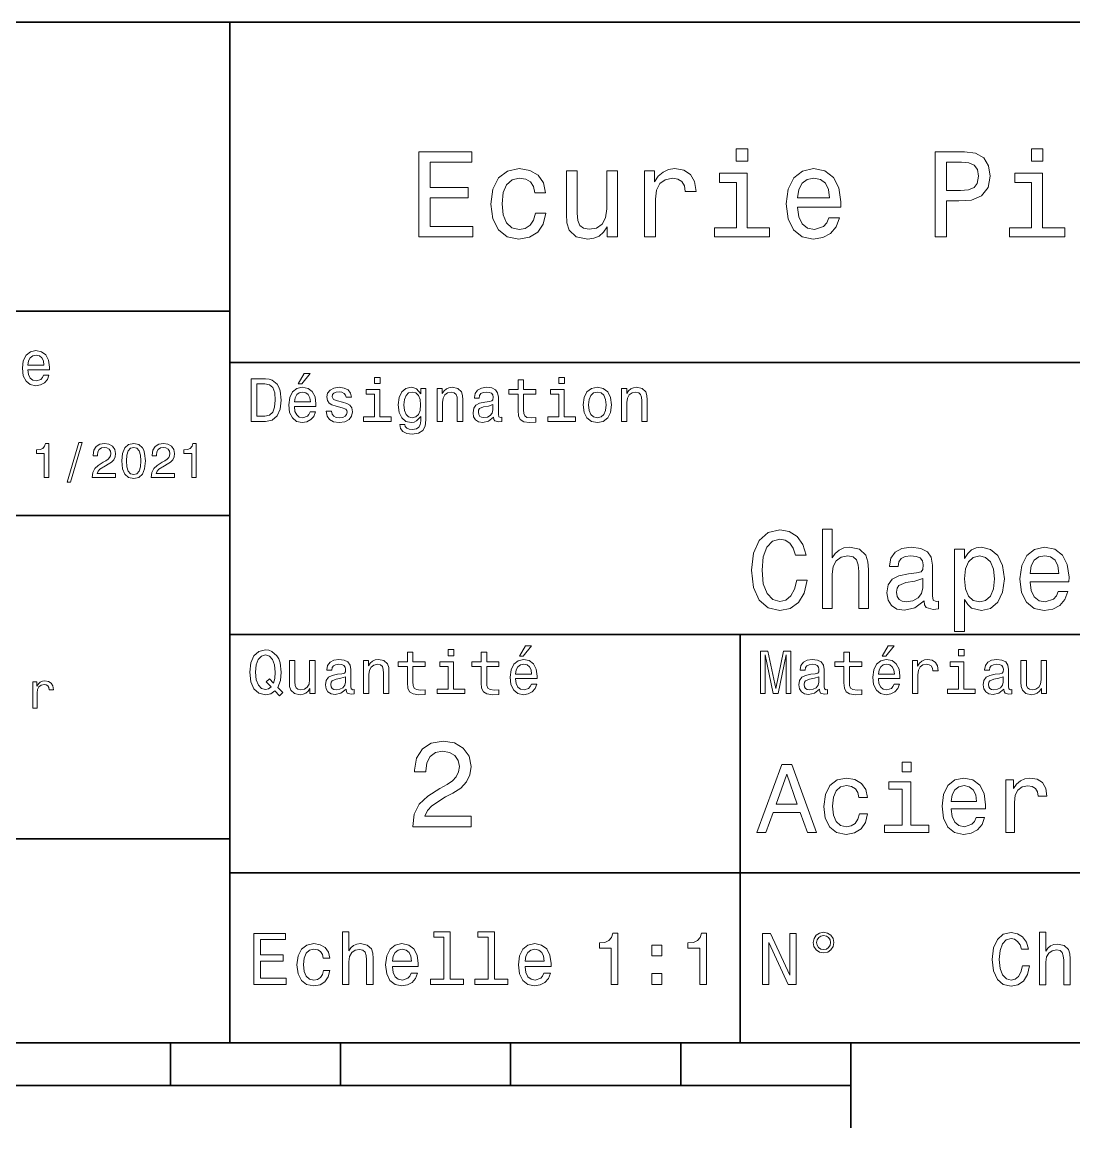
# Model space of a CAD drawing. Extents: x 0 to 297, y 0 to 210.
# Drawn here: x 149.8 to 211.6, y 5 to 70 of the extents above; entities that cross this region are included whole.
import ezdxf

# ---------------------------------------------------------------- set-up
doc = ezdxf.new("R2010")
doc.units = 0

msp = doc.modelspace()

# ---------------------------------------------------------------- linework, layer by layer
at = {"color": 7, "lineweight": 35}
for p, q in [((97, 70), (287, 70)), ((162, 10), (162, 70)), ((97, 53), (162, 53)), ((162, 50), (287, 50)), ((97, 41), (162, 41)), ((162, 34), (287, 34)), ((97, 22), (162, 22)), ((162, 20), (287, 20)), ((10, 10), (287, 10)), ((97, 10), (287, 10)), ((98.5, 7.5), (198.5, 7.5))]:
    msp.add_line(p, q, dxfattribs=at)
at = {"color": 7, "lineweight": 35, "ltscale": 0.35}
msp.add_line((192, 20), (192, 34), dxfattribs=at)
at = {"color": 7, "lineweight": 35, "ltscale": 0.25}
msp.add_line((192, 10), (192, 20), dxfattribs=at)
at = {"color": 7, "lineweight": 35, "ltscale": 0.0625}
for p, q in [((158.5, 10), (158.5, 7.5)), ((168.5, 10), (168.5, 7.5)), ((178.5, 10), (178.5, 7.5)), ((188.5, 10), (188.5, 7.5))]:
    msp.add_line(p, q, dxfattribs=at)
at = {"color": 7, "lineweight": 35, "ltscale": 0.125}
msp.add_line((198.5, 10), (198.5, 5), dxfattribs=at)
at = {"color": 7, "lineweight": 13}
for points in [[(192.439484, 62.554031), (191.769455, 62.554031), (191.769455, 61.833572), (192.439484, 61.833572)], [(209.788177, 62.554031), (209.118149, 62.554031), (209.118149, 61.833572), (209.788177, 61.833572)], [(173.109512, 57.381123), (176.279541, 57.381123), (176.279541, 57.986309), (173.772339, 57.986309), (173.772339, 59.679394), (176.005768, 59.679394), (176.005768, 60.277374), (173.772339, 60.277374), (173.772339, 61.775936), (176.221893, 61.775936), (176.221893, 62.381123), (173.109512, 62.381123)], [(203.462524, 57.381123), (204.125351, 57.381123), (204.125351, 59.492073), (204.860229, 59.492073), (205.602295, 59.528095), (206.193085, 59.780258), (206.574921, 60.270172), (206.704605, 60.940201), (206.603745, 61.559795), (206.315552, 62.013687), (205.840057, 62.287464), (205.191635, 62.381123), (203.462524, 62.381123)], [(205.01152, 61.76873), (205.443802, 61.725502), (205.760803, 61.588615), (205.94812, 61.336452), (206.01297, 60.940201), (205.940918, 60.522331), (205.746399, 60.270172), (205.414978, 60.140488), (204.96109, 60.104465), (204.125351, 60.104465), (204.125351, 61.76873)], [(179.932281, 59.967579), (180.559082, 59.967579), (180.429398, 60.543945), (180.119598, 60.997837), (179.636887, 61.278816), (179.010086, 61.386887), (178.318436, 61.242794), (177.792511, 60.839336), (177.46109, 60.183716), (177.345825, 59.304752), (177.453888, 58.432995), (177.778091, 57.78458), (178.289627, 57.381123), (178.988464, 57.244236), (179.608063, 57.352303), (180.090775, 57.6549), (180.42218, 58.130402), (180.566284, 58.764408), (179.96109, 58.764408), (179.853027, 58.36095), (179.651291, 58.058357), (179.363113, 57.871037), (179.010086, 57.8134), (178.570602, 57.907059), (178.253601, 58.195244), (178.059082, 58.663544), (177.994232, 59.326366), (178.059082, 59.974781), (178.260803, 60.443081), (178.585007, 60.731266), (179.010086, 60.83213), (179.38472, 60.767288), (179.66571, 60.601585), (179.853027, 60.327808)], [(184.788177, 61.25), (184.154175, 61.25), (184.154175, 59.016571), (184.082123, 58.497837), (183.873199, 58.123196), (183.548996, 57.892651), (183.123917, 57.820602), (182.785294, 57.878242), (182.569168, 58.051151), (182.446686, 58.346542), (182.417862, 58.764408), (182.417862, 61.25), (181.783859, 61.25), (181.783859, 58.706772), (181.805481, 58.195244), (181.942368, 57.770172), (182.360229, 57.381123), (183.030258, 57.244236), (183.390488, 57.294666), (183.700287, 57.424351), (183.966858, 57.647694), (184.182999, 57.971901), (184.182999, 57.381123), (184.788177, 57.381123)], [(186.380402, 57.381123), (187.014404, 57.381123), (187.014404, 59.592937), (187.079254, 60.12608), (187.273773, 60.507923), (187.590775, 60.738472), (188.015854, 60.817722), (188.332855, 60.767288), (188.570602, 60.623199), (188.714691, 60.378242), (188.765121, 60.046829), (189.406342, 60.046829), (189.319885, 60.630402), (189.082123, 61.048271), (188.685883, 61.30043), (188.145538, 61.386887), (187.778091, 61.32925), (187.46109, 61.185158), (187.180115, 60.940201), (186.956772, 60.608788), (186.956772, 61.25), (186.380402, 61.25)], [(192.417862, 57.914265), (192.417862, 61.120316), (190.789627, 61.120316), (190.789627, 60.579971), (191.783859, 60.579971), (191.783859, 57.914265), (190.48703, 57.914265), (190.48703, 57.381123), (193.729111, 57.381123), (193.729111, 57.914265)], [(195.37175, 59.131844), (197.907776, 59.131844), (197.914978, 59.427231), (197.799713, 60.255764), (197.482712, 60.875359), (196.978378, 61.25), (196.30835, 61.386887), (195.65274, 61.242794), (195.148407, 60.839336), (194.824203, 60.183716), (194.708923, 59.319164), (194.817001, 58.432995), (195.141205, 57.78458), (195.638321, 57.381123), (196.286743, 57.244236), (196.848694, 57.337894), (197.309799, 57.582851), (197.648407, 57.971901), (197.842941, 58.490631), (197.216141, 58.490631), (197.086456, 58.20245), (196.899139, 57.986309), (196.365997, 57.8134), (195.955322, 57.892651), (195.645538, 58.14481), (195.443802, 58.555473), (195.37175, 59.110229)], [(209.766571, 57.914265), (209.766571, 61.120316), (208.138321, 61.120316), (208.138321, 60.579971), (209.132568, 60.579971), (209.132568, 57.914265), (207.835724, 57.914265), (207.835724, 57.381123), (211.077805, 57.381123), (211.077805, 57.914265)], [(195.37175, 59.664986), (195.451004, 60.162102), (195.645538, 60.529537), (195.940918, 60.75288), (196.329971, 60.83213), (196.711807, 60.75288), (197.007202, 60.529537), (197.187317, 60.162102), (197.252167, 59.664986)], [(150.121765, 49.565922), (151.389771, 49.565922), (151.393372, 49.713619), (151.335739, 50.127884), (151.177231, 50.437683), (150.925079, 50.625), (150.590057, 50.693443), (150.262253, 50.621399), (150.010086, 50.41967), (149.847977, 50.091862), (149.790344, 49.659584), (149.844376, 49.216499), (150.006485, 48.892292), (150.255051, 48.690563), (150.579254, 48.62212), (150.860229, 48.668949), (151.090775, 48.791428), (151.260086, 48.98595), (151.357346, 49.245319), (151.043945, 49.245319), (150.979111, 49.101227), (150.885452, 48.993156), (150.618881, 48.9067), (150.413544, 48.946327), (150.258652, 49.072407), (150.157776, 49.27774), (150.121765, 49.555115)], [(150.121765, 49.832493), (150.161377, 50.081055), (150.258652, 50.264771), (150.406342, 50.376442), (150.600861, 50.416069), (150.791794, 50.376442), (150.939484, 50.264771), (151.029541, 50.081055), (151.061966, 49.832493)], [(164.080688, 49.030979), (163.248566, 49.030979), (163.248566, 46.530979), (164.080688, 46.530979), (164.473343, 46.610229), (164.765137, 46.851585), (164.945251, 47.244236), (165.010086, 47.780979), (164.952454, 48.328529), (164.880402, 48.544666), (164.779541, 48.717579), (164.487747, 48.951729), (164.296829, 49.009365)], [(166.004318, 48.728386), (166.216858, 48.728386), (166.717575, 49.340778), (166.364548, 49.340778)], [(170.824203, 49.117435), (170.489197, 49.117435), (170.489197, 48.757202), (170.824203, 48.757202)], [(178.943802, 48.130402), (178.943802, 47.161381), (178.965424, 46.84798), (179.066284, 46.631844), (179.268005, 46.505764), (179.610229, 46.462536), (179.984863, 46.480545), (179.984863, 46.754322), (179.71109, 46.732708), (179.46254, 46.761528), (179.329254, 46.851585), (179.271606, 47.00288), (179.260803, 47.215416), (179.260803, 48.130402), (179.984863, 48.130402), (179.984863, 48.400574), (179.260803, 48.400574), (179.260803, 48.966137), (178.943802, 48.966137), (178.943802, 48.400574), (178.396255, 48.400574), (178.396255, 48.130402)], [(181.667145, 49.117435), (181.332138, 49.117435), (181.332138, 48.757202), (181.667145, 48.757202)], [(164.055481, 48.731987), (164.329254, 48.677952), (164.516571, 48.512245), (164.628235, 48.216858), (164.664261, 47.780979), (164.624634, 47.359509), (164.51297, 47.064121), (164.322052, 46.887608), (164.055481, 46.829971), (163.583572, 46.829971), (163.583572, 48.731987)], [(165.784576, 47.406338), (167.052597, 47.406338), (167.056198, 47.554035), (166.998566, 47.9683), (166.840057, 48.278099), (166.587891, 48.465416), (166.252884, 48.533859), (165.925079, 48.461815), (165.672913, 48.260086), (165.510803, 47.932278), (165.453171, 47.5), (165.507202, 47.056915), (165.669312, 46.732708), (165.917862, 46.530979), (166.242081, 46.462536), (166.523056, 46.509365), (166.753601, 46.631844), (166.922913, 46.826366), (167.020172, 47.085735), (166.706772, 47.085735), (166.641937, 46.941643), (166.548264, 46.833572), (166.281708, 46.747116), (166.07637, 46.786743), (165.921463, 46.912823), (165.820602, 47.118156), (165.784576, 47.395531)], [(165.784576, 47.672909), (165.824203, 47.921471), (165.921463, 48.105186), (166.069168, 48.216858), (166.263687, 48.256485), (166.454605, 48.216858), (166.60231, 48.105186), (166.692368, 47.921471), (166.724777, 47.672909)], [(168.623199, 47.658501), (168.317001, 47.730545), (168.090057, 47.8134), (168.014404, 47.982708), (168.036026, 48.101585), (168.111664, 48.188038), (168.234146, 48.242073), (168.41066, 48.263687), (168.579971, 48.242073), (168.713257, 48.177231), (168.799713, 48.079971), (168.835739, 47.950287), (169.145538, 47.950287), (169.145538, 47.957493), (169.091492, 48.191643), (168.943802, 48.375359), (168.713257, 48.490635), (168.41066, 48.533859), (168.104462, 48.490635), (167.881119, 48.371758), (167.740631, 48.195244), (167.697403, 47.971901), (167.729828, 47.755764), (167.830688, 47.604465), (167.996399, 47.496399), (168.237747, 47.42075), (168.590775, 47.334293), (168.806915, 47.244236), (168.864548, 47.172188), (168.886169, 47.064121), (168.853745, 46.930836), (168.767288, 46.829971), (168.626801, 46.765129), (168.439484, 46.743515), (168.241348, 46.765129), (168.09726, 46.840778), (168, 46.963257), (167.960373, 47.132565), (167.654175, 47.132565), (167.704605, 46.844379), (167.85231, 46.635445), (168.086456, 46.509365), (168.41066, 46.462536), (168.749283, 46.509365), (168.997833, 46.635445), (169.149139, 46.837173), (169.203171, 47.100143), (169.163544, 47.327087), (169.05188, 47.481987), (168.868149, 47.582851)], [(170.8134, 46.79755), (170.8134, 48.400574), (169.999283, 48.400574), (169.999283, 48.130402), (170.496399, 48.130402), (170.496399, 46.79755), (169.847977, 46.79755), (169.847977, 46.530979), (171.469025, 46.530979), (171.469025, 46.79755)], [(173.518738, 46.617435), (173.518738, 48.465416), (173.216141, 48.465416), (173.216141, 48.152016), (172.967575, 48.4366), (172.816284, 48.508644), (172.646973, 48.533859), (172.340775, 48.461815), (172.103027, 48.260086), (171.94812, 47.935879), (171.894089, 47.5), (171.94812, 47.060516), (172.103027, 46.736309), (172.340775, 46.530979), (172.646973, 46.462536), (172.819885, 46.487751), (172.963974, 46.552593), (173.216141, 46.826366), (173.216141, 46.552593), (173.187317, 46.336456), (173.108063, 46.181557), (172.956772, 46.091499), (172.729828, 46.059078), (172.531708, 46.080692), (172.391205, 46.134727), (172.30835, 46.228386), (172.283142, 46.354465), (171.976944, 46.354465), (171.976944, 46.340057), (172.023773, 46.109509), (172.167862, 45.9366), (172.398407, 45.824928), (172.711823, 45.785301), (173.086456, 45.839336), (173.335022, 45.990635), (173.47551, 46.253601)], [(172.221909, 47.5), (172.254318, 47.820606), (172.351593, 48.058357), (172.502884, 48.198845), (172.704605, 48.249279), (172.917145, 48.198845), (173.075653, 48.058357), (173.172913, 47.820606), (173.208939, 47.5), (173.172913, 47.172188), (173.075653, 46.938038), (172.917145, 46.793949), (172.704605, 46.747116), (172.502884, 46.793949), (172.351593, 46.938038), (172.254318, 47.175793)], [(174.181549, 46.530979), (174.498566, 46.530979), (174.498566, 47.647694), (174.530975, 47.903458), (174.635452, 48.090778), (174.797546, 48.206051), (175.013687, 48.249279), (175.1866, 48.213257), (175.294662, 48.115993), (175.348709, 47.953888), (175.366714, 47.737751), (175.366714, 46.530979), (175.683716, 46.530979), (175.683716, 47.802593), (175.669312, 48.058357), (175.604462, 48.270893), (175.391937, 48.465416), (175.060516, 48.533859), (174.876801, 48.508644), (174.721909, 48.440201), (174.588623, 48.324928), (174.484146, 48.170029), (174.484146, 48.465416), (174.181549, 48.465416)], [(177.499283, 46.783142), (177.499283, 46.772335), (177.517288, 46.649857), (177.57132, 46.5634), (177.798264, 46.494957), (177.974777, 46.523773), (177.974777, 46.76873), (177.899139, 46.757923), (177.798264, 46.804756), (177.780258, 46.948845), (177.780258, 47.950287), (177.73703, 48.206051), (177.610947, 48.386166), (177.391205, 48.494236), (177.081406, 48.533859), (176.778824, 48.490635), (176.555481, 48.368156), (176.414978, 48.177231), (176.368149, 47.925072), (176.368149, 47.903458), (176.65274, 47.903458), (176.677948, 48.054756), (176.757202, 48.162823), (176.886887, 48.227665), (177.070602, 48.25288), (177.247116, 48.234871), (177.373199, 48.180836), (177.448853, 48.087173), (177.47406, 47.957493), (177.459656, 47.806194), (177.402023, 47.730545), (177.257919, 47.694523), (176.987747, 47.665707), (176.677948, 47.600864), (176.458206, 47.485592), (176.328537, 47.305473), (176.28891, 47.038906), (176.324921, 46.801151), (176.4366, 46.624638), (176.616714, 46.512966), (176.86528, 46.473343), (177.200287, 46.548992)], [(181.656342, 46.79755), (181.656342, 48.400574), (180.842224, 48.400574), (180.842224, 48.130402), (181.33934, 48.130402), (181.33934, 46.79755), (180.690918, 46.79755), (180.690918, 46.530979), (182.311966, 46.530979), (182.311966, 46.79755)], [(182.762253, 47.496399), (182.819885, 47.056915), (182.985596, 46.732708), (183.248566, 46.530979), (183.601593, 46.462536), (183.951004, 46.530979), (184.213974, 46.729107), (184.379684, 47.053314), (184.440918, 47.496399), (184.379684, 47.935879), (184.213974, 48.263687), (183.951004, 48.461815), (183.601593, 48.533859), (183.248566, 48.461815), (182.985596, 48.260086), (182.819885, 47.935879)], [(183.086456, 47.5), (183.118881, 47.824207), (183.219742, 48.058357), (183.381851, 48.20245), (183.601593, 48.25288), (183.817719, 48.20245), (183.979828, 48.061958), (184.080688, 47.824207), (184.116714, 47.5), (184.080688, 47.172188), (183.979828, 46.934437), (183.817719, 46.790344), (183.601593, 46.743515), (183.381851, 46.790344), (183.219742, 46.934437), (183.118881, 47.172188)], [(185.024506, 46.530979), (185.341492, 46.530979), (185.341492, 47.647694), (185.373917, 47.903458), (185.478394, 48.090778), (185.640488, 48.206051), (185.856628, 48.249279), (186.029541, 48.213257), (186.137604, 48.115993), (186.19165, 47.953888), (186.209656, 47.737751), (186.209656, 46.530979), (186.526657, 46.530979), (186.526657, 47.802593), (186.512253, 48.058357), (186.447403, 48.270893), (186.234879, 48.465416), (185.903458, 48.533859), (185.719742, 48.508644), (185.56485, 48.440201), (185.431564, 48.324928), (185.327087, 48.170029), (185.327087, 48.465416), (185.024506, 48.465416)], [(177.463257, 47.208214), (177.420029, 47.020893), (177.304749, 46.876801), (177.131851, 46.783142), (176.919312, 46.750721), (176.782425, 46.76873), (176.68515, 46.826366), (176.623917, 46.927231), (176.605911, 47.067722), (176.620316, 47.193802), (176.677948, 47.283859), (176.908508, 47.384727), (177.200287, 47.427952), (177.463257, 47.514408)], [(151.080688, 43.224785), (151.342941, 43.224785), (151.342941, 45.239193), (151.146973, 45.239193), (151.095108, 45.0634), (150.991364, 44.945248), (150.832855, 44.876083), (150.613831, 44.853027), (150.613831, 44.648415), (151.080688, 44.648415)], [(152.417877, 42.956772), (152.616714, 42.956772), (153.314133, 45.279541), (153.112396, 45.279541)], [(153.899139, 43.224785), (155.273773, 43.224785), (155.273773, 43.472622), (154.187317, 43.472622), (154.247849, 43.60807), (154.351593, 43.720463), (154.671478, 43.925072), (154.841507, 44.011528), (155.031708, 44.135448), (155.167145, 44.279541), (155.244965, 44.44957), (155.273773, 44.642651), (155.224792, 44.884727), (155.08934, 45.074928), (154.881851, 45.195965), (154.613831, 45.239193), (154.337173, 45.190201), (154.126801, 45.054756), (153.991364, 44.838619), (153.945251, 44.553314), (153.945251, 44.51297), (154.207504, 44.51297), (154.207504, 44.536022), (154.233429, 44.731991), (154.311249, 44.876083), (154.435165, 44.9683), (154.599426, 45), (154.766571, 44.971184), (154.890488, 44.899136), (154.971191, 44.786743), (155, 44.645535), (154.979828, 44.51297), (154.925079, 44.400578), (154.832855, 44.302593), (154.706055, 44.216141), (154.536026, 44.12392), (154.253601, 43.945248), (154.054764, 43.755043), (153.9366, 43.524498), (153.899139, 43.233429)], [(155.642654, 44.201729), (155.685883, 43.749279), (155.821335, 43.426514), (156.037476, 43.230549), (156.337173, 43.167149), (156.634003, 43.230549), (156.850143, 43.426514), (156.982712, 43.749279), (157.028824, 44.201729), (156.982712, 44.651299), (156.927963, 44.829971), (156.850143, 44.976948), (156.634003, 45.172913), (156.337173, 45.239193), (156.037476, 45.172913), (155.821335, 44.974064), (155.685883, 44.651299)], [(155.919312, 44.201729), (155.942368, 44.550434), (156.01442, 44.801155), (156.144104, 44.948128), (156.337173, 45), (156.527374, 44.948128), (156.657059, 44.801155), (156.729111, 44.550434), (156.752167, 44.201729), (156.729111, 43.850143), (156.657059, 43.599426), (156.527374, 43.45245), (156.337173, 43.403458), (156.144104, 43.45245), (156.01442, 43.599426), (155.942368, 43.850143)], [(157.368881, 43.224785), (158.743515, 43.224785), (158.743515, 43.472622), (157.657059, 43.472622), (157.71759, 43.60807), (157.821335, 43.720463), (158.14122, 43.925072), (158.311249, 44.011528), (158.50145, 44.135448), (158.636887, 44.279541), (158.714706, 44.44957), (158.743515, 44.642651), (158.694534, 44.884727), (158.559082, 45.074928), (158.351593, 45.195965), (158.083572, 45.239193), (157.806915, 45.190201), (157.596542, 45.054756), (157.461105, 44.838619), (157.414993, 44.553314), (157.414993, 44.51297), (157.677231, 44.51297), (157.677231, 44.536022), (157.703171, 44.731991), (157.780991, 44.876083), (157.904907, 44.9683), (158.069168, 45), (158.236313, 44.971184), (158.360229, 44.899136), (158.440918, 44.786743), (158.469742, 44.645535), (158.44957, 44.51297), (158.394821, 44.400578), (158.302597, 44.302593), (158.175797, 44.216141), (158.005768, 44.12392), (157.723343, 43.945248), (157.524506, 43.755043), (157.406342, 43.524498), (157.368881, 43.233429)], [(159.755051, 43.224785), (160.017288, 43.224785), (160.017288, 45.239193), (159.821335, 45.239193), (159.769455, 45.0634), (159.66571, 44.945248), (159.507202, 44.876083), (159.288193, 44.853027), (159.288193, 44.648415), (159.755051, 44.648415)], [(195.322769, 37.203171), (195.193085, 36.658501), (194.979111, 36.269451), (194.680832, 36.029537), (194.330688, 35.951729), (193.909225, 36.068443), (193.578522, 36.418587), (193.358063, 36.989193), (193.286743, 37.780258), (193.358063, 38.564842), (193.572037, 39.14193), (193.90274, 39.492073), (194.330688, 39.615273), (194.641922, 39.55043), (194.907776, 39.368874), (195.115265, 39.077087), (195.257919, 38.675072), (195.873917, 38.675072), (195.679398, 39.291065), (195.342209, 39.757923), (194.881836, 40.049709), (194.330688, 40.153458), (193.643372, 39.991352), (193.118149, 39.537464), (192.780975, 38.791786), (192.664261, 37.780258), (192.780975, 36.76873), (193.118149, 36.023052), (193.643372, 35.562679), (194.330688, 35.407059), (194.933716, 35.530258), (195.420029, 35.873917), (195.763687, 36.438038), (195.945236, 37.203171)], [(196.833572, 35.530258), (197.404175, 35.530258), (197.404175, 37.540344), (197.46254, 38.000721), (197.650574, 38.337894), (197.942368, 38.545387), (198.331406, 38.623199), (198.642654, 38.558357), (198.837173, 38.383286), (198.934433, 38.091499), (198.966858, 37.70245), (198.966858, 35.530258), (199.53746, 35.530258), (199.53746, 37.819164), (199.51152, 38.279537), (199.394806, 38.662102), (199.012238, 39.012245), (198.41571, 39.135445), (198.091492, 39.090057), (197.812683, 38.966858), (197.579254, 38.772331), (197.404175, 38.506485), (197.404175, 40.185879), (196.833572, 40.185879)], [(202.805481, 35.98415), (202.805481, 35.964695), (202.837891, 35.744236), (202.93515, 35.588615), (203.343658, 35.465416), (203.661377, 35.517288), (203.661377, 35.958214), (203.525208, 35.938759), (203.343658, 36.023052), (203.311234, 36.282421), (203.311234, 38.085014), (203.233429, 38.545387), (203.006485, 38.869595), (202.610947, 39.064121), (202.053314, 39.135445), (201.508636, 39.057636), (201.106628, 38.837173), (200.853745, 38.493515), (200.769455, 38.039623), (200.769455, 38.000721), (201.281693, 38.000721), (201.327087, 38.273052), (201.469742, 38.467579), (201.703171, 38.584293), (202.033859, 38.629681), (202.351578, 38.59726), (202.578522, 38.5), (202.714691, 38.331409), (202.760086, 38.09798), (202.734146, 37.825645), (202.630402, 37.68948), (202.371033, 37.624638), (201.88472, 37.572765), (201.327087, 37.456051), (200.931549, 37.248558), (200.69812, 36.924351), (200.626801, 36.444523), (200.691635, 36.016571), (200.892654, 35.698845), (201.216858, 35.497837), (201.664261, 35.426514), (202.267288, 35.562679)], [(205.178665, 38.474064), (205.178665, 39.012245), (204.608063, 39.012245), (204.608063, 34.181557), (205.178665, 34.181557), (205.178665, 36.061958), (205.379684, 35.757202), (205.606628, 35.556194), (206.177231, 35.407059), (206.721893, 35.530258), (207.149857, 35.899857), (207.428665, 36.483429), (207.532425, 37.274494), (207.428665, 38.059078), (207.149857, 38.642651), (206.721893, 39.005764), (206.177231, 39.135445), (205.865997, 39.096542), (205.600143, 38.973343), (205.373199, 38.76585)], [(209.043228, 37.105907), (211.325653, 37.105907), (211.332123, 37.371758), (211.228378, 38.117435), (210.943085, 38.675072), (210.489197, 39.012245), (209.886169, 39.135445), (209.296112, 39.005764), (208.842224, 38.642651), (208.55043, 38.052593), (208.446686, 37.274494), (208.543945, 36.476944), (208.835739, 35.893372), (209.283142, 35.530258), (209.866714, 35.407059), (210.372482, 35.491352), (210.78746, 35.711815), (211.092224, 36.061958), (211.267288, 36.528816), (210.703171, 36.528816), (210.586456, 36.269451), (210.417862, 36.074928), (209.938034, 35.919308), (209.568436, 35.990631), (209.289627, 36.217579), (209.108063, 36.587173), (209.043228, 37.086452)], [(206.079971, 35.919308), (205.697403, 36.003601), (205.418579, 36.262966), (205.243515, 36.684437), (205.18515, 37.274494), (205.243515, 37.858067), (205.418579, 38.279537), (205.697403, 38.532421), (206.079971, 38.623199), (206.430115, 38.532421), (206.708923, 38.273052), (206.884003, 37.851585), (206.948853, 37.274494), (206.884003, 36.690922), (206.708923, 36.262966), (206.430115, 36.003601)], [(209.043228, 37.585735), (209.114548, 38.033138), (209.289627, 38.363831), (209.555481, 38.564842), (209.905609, 38.636166), (210.249283, 38.564842), (210.515121, 38.363831), (210.677231, 38.033138), (210.735596, 37.585735)], [(202.740631, 36.749279), (202.662827, 36.412102), (202.455322, 36.152737), (202.144089, 35.98415), (201.76152, 35.925793), (201.515121, 35.958214), (201.340057, 36.061958), (201.229828, 36.243515), (201.197403, 36.496395), (201.223343, 36.723343), (201.327087, 36.885445), (201.742065, 37.067001), (202.267288, 37.14481), (202.740631, 37.30043)], [(179.015854, 32.728386), (179.228394, 32.728386), (179.729111, 33.340778), (179.376083, 33.340778)], [(200.341492, 32.728386), (200.554031, 32.728386), (201.054749, 33.340778), (200.701736, 33.340778)], [(164.642654, 30.685879), (164.916428, 30.401297), (165.107346, 30.592218), (164.811966, 30.894812), (164.963257, 31.305475), (165.010086, 31.780979), (164.941635, 32.339336), (164.862396, 32.56628), (164.757919, 32.753601), (164.46254, 33.009365), (164.282425, 33.074207), (164.08429, 33.099422), (163.702454, 33.009365), (163.41066, 32.757202), (163.223343, 32.342937), (163.158508, 31.780979), (163.223343, 31.219019), (163.407059, 30.804754), (163.698853, 30.54899), (164.08429, 30.462536), (164.39769, 30.520172)], [(164.41571, 30.916426), (164.260803, 30.801151), (164.08429, 30.765129), (163.850143, 30.829971), (163.666428, 31.024494), (163.543945, 31.341497), (163.504318, 31.780979), (163.543945, 32.216858), (163.662827, 32.537464), (163.846542, 32.731987), (164.08429, 32.80043), (164.318451, 32.731987), (164.502167, 32.533859), (164.621033, 32.213257), (164.664261, 31.780979), (164.631851, 31.40634), (164.5634, 31.150576), (164.329254, 31.395533), (164.13472, 31.211815)], [(168.824921, 30.78314), (168.824921, 30.772333), (168.842941, 30.649855), (168.896973, 30.5634), (169.123917, 30.494957), (169.30043, 30.523775), (169.30043, 30.768732), (169.224777, 30.757925), (169.123917, 30.804754), (169.105911, 30.948847), (169.105911, 31.950287), (169.062683, 32.206051), (168.9366, 32.386166), (168.716858, 32.494236), (168.407059, 32.533859), (168.104462, 32.490635), (167.881119, 32.368156), (167.740631, 32.177231), (167.693802, 31.925072), (167.693802, 31.903458), (167.978394, 31.903458), (168.003601, 32.054756), (168.082855, 32.162823), (168.21254, 32.227665), (168.396255, 32.25288), (168.572769, 32.234871), (168.698853, 32.180836), (168.77449, 32.087173), (168.799713, 31.957493), (168.785309, 31.806194), (168.727661, 31.730547), (168.583572, 31.694523), (168.3134, 31.665705), (168.003601, 31.600864), (167.783859, 31.48559), (167.654175, 31.305475), (167.614548, 31.038904), (167.650574, 30.801151), (167.762253, 30.62464), (167.942368, 30.512968), (168.190918, 30.473343), (168.52594, 30.54899)], [(169.844376, 30.530979), (170.161377, 30.530979), (170.161377, 31.647694), (170.193802, 31.903458), (170.298279, 32.090778), (170.460373, 32.206051), (170.676514, 32.249279), (170.849426, 32.213257), (170.957489, 32.115993), (171.011536, 31.95389), (171.029541, 31.737751), (171.029541, 30.530979), (171.346542, 30.530979), (171.346542, 31.802593), (171.332138, 32.058357), (171.267288, 32.270893), (171.054749, 32.465416), (170.723343, 32.533859), (170.539627, 32.508644), (170.38472, 32.440201), (170.251434, 32.324928), (170.146973, 32.170029), (170.146973, 32.465416), (169.844376, 32.465416)], [(172.438034, 32.130402), (172.438034, 31.161383), (172.459656, 30.847982), (172.560516, 30.631844), (172.762253, 30.505762), (173.104462, 30.462536), (173.479111, 30.480547), (173.479111, 30.754322), (173.205338, 30.732708), (172.956772, 30.761526), (172.823486, 30.851583), (172.765854, 31.002882), (172.755035, 31.215418), (172.755035, 32.130402), (173.479111, 32.130402), (173.479111, 32.400574), (172.755035, 32.400574), (172.755035, 32.966137), (172.438034, 32.966137), (172.438034, 32.400574), (171.890488, 32.400574), (171.890488, 32.130402)], [(175.161377, 33.117435), (174.82637, 33.117435), (174.82637, 32.757202), (175.161377, 32.757202)], [(176.775223, 32.130402), (176.775223, 31.161383), (176.796829, 30.847982), (176.89769, 30.631844), (177.099426, 30.505762), (177.44165, 30.462536), (177.816284, 30.480547), (177.816284, 30.754322), (177.542511, 30.732708), (177.293945, 30.761526), (177.16066, 30.851583), (177.103027, 31.002882), (177.092224, 31.215418), (177.092224, 32.130402), (177.816284, 32.130402), (177.816284, 32.400574), (177.092224, 32.400574), (177.092224, 32.966137), (176.775223, 32.966137), (176.775223, 32.400574), (176.227661, 32.400574), (176.227661, 32.130402)], [(178.796112, 31.40634), (180.064117, 31.40634), (180.067719, 31.554033), (180.010086, 31.9683), (179.851593, 32.278099), (179.599426, 32.465416), (179.264404, 32.533859), (178.9366, 32.461815), (178.684433, 32.260086), (178.522339, 31.932276), (178.464691, 31.5), (178.518738, 31.056915), (178.680832, 30.732708), (178.929398, 30.530979), (179.253601, 30.462536), (179.534576, 30.509365), (179.765137, 30.631844), (179.934433, 30.826368), (180.031708, 31.085733), (179.718292, 31.085733), (179.653458, 30.941643), (179.559799, 30.833572), (179.293228, 30.747118), (179.087891, 30.786743), (178.932999, 30.912823), (178.832138, 31.118155), (178.796112, 31.395533)], [(193.183716, 30.530979), (193.46109, 30.530979), (193.46109, 32.80043), (193.929398, 30.530979), (194.239197, 30.530979), (194.703888, 32.80043), (194.703888, 30.530979), (194.984863, 30.530979), (194.984863, 33.030979), (194.545395, 33.030979), (194.08429, 30.826368), (193.626801, 33.030979), (193.183716, 33.030979)], [(196.656342, 30.78314), (196.656342, 30.772333), (196.674347, 30.649855), (196.728394, 30.5634), (196.955338, 30.494957), (197.131851, 30.523775), (197.131851, 30.768732), (197.056198, 30.757925), (196.955338, 30.804754), (196.937317, 30.948847), (196.937317, 31.950287), (196.894089, 32.206051), (196.768005, 32.386166), (196.548264, 32.494236), (196.23848, 32.533859), (195.935883, 32.490635), (195.71254, 32.368156), (195.572052, 32.177231), (195.525223, 31.925072), (195.525223, 31.903458), (195.809799, 31.903458), (195.835022, 32.054756), (195.914261, 32.162823), (196.043945, 32.227665), (196.227661, 32.25288), (196.404175, 32.234871), (196.530258, 32.180836), (196.605911, 32.087173), (196.631119, 31.957493), (196.616714, 31.806194), (196.559082, 31.730547), (196.414978, 31.694523), (196.144806, 31.665705), (195.835022, 31.600864), (195.61528, 31.48559), (195.485596, 31.305475), (195.445969, 31.038904), (195.481995, 30.801151), (195.593658, 30.62464), (195.773773, 30.512968), (196.022339, 30.473343), (196.357346, 30.54899)], [(198.100861, 32.130402), (198.100861, 31.161383), (198.122482, 30.847982), (198.223343, 30.631844), (198.425079, 30.505762), (198.767288, 30.462536), (199.141937, 30.480547), (199.141937, 30.754322), (198.868149, 30.732708), (198.619598, 30.761526), (198.486313, 30.851583), (198.42868, 31.002882), (198.417862, 31.215418), (198.417862, 32.130402), (199.141937, 32.130402), (199.141937, 32.400574), (198.417862, 32.400574), (198.417862, 32.966137), (198.100861, 32.966137), (198.100861, 32.400574), (197.553314, 32.400574), (197.553314, 32.130402)], [(200.121765, 31.40634), (201.389771, 31.40634), (201.393372, 31.554033), (201.335739, 31.9683), (201.177231, 32.278099), (200.925079, 32.465416), (200.590057, 32.533859), (200.262253, 32.461815), (200.010086, 32.260086), (199.847977, 31.932276), (199.790344, 31.5), (199.844376, 31.056915), (200.006485, 30.732708), (200.255051, 30.530979), (200.579254, 30.462536), (200.860229, 30.509365), (201.090775, 30.631844), (201.260086, 30.826368), (201.357346, 31.085733), (201.043945, 31.085733), (200.979111, 30.941643), (200.885452, 30.833572), (200.618881, 30.747118), (200.413544, 30.786743), (200.258652, 30.912823), (200.157776, 31.118155), (200.121765, 31.395533)], [(202.131851, 30.530979), (202.448853, 30.530979), (202.448853, 31.636887), (202.481262, 31.903458), (202.578537, 32.094379), (202.73703, 32.209652), (202.94957, 32.249279), (203.108063, 32.224064), (203.226944, 32.152016), (203.298996, 32.029537), (203.324203, 31.863832), (203.644806, 31.863832), (203.601593, 32.155621), (203.482712, 32.364552), (203.284576, 32.490635), (203.014404, 32.533859), (202.830688, 32.505043), (202.672195, 32.432995), (202.531708, 32.310516), (202.420029, 32.144814), (202.420029, 32.465416), (202.131851, 32.465416)], [(205.161377, 33.117435), (204.82637, 33.117435), (204.82637, 32.757202), (205.161377, 32.757202)], [(207.499283, 30.78314), (207.499283, 30.772333), (207.517288, 30.649855), (207.57132, 30.5634), (207.798264, 30.494957), (207.974777, 30.523775), (207.974777, 30.768732), (207.899139, 30.757925), (207.798264, 30.804754), (207.780258, 30.948847), (207.780258, 31.950287), (207.73703, 32.206051), (207.610947, 32.386166), (207.391205, 32.494236), (207.081406, 32.533859), (206.778824, 32.490635), (206.555481, 32.368156), (206.414978, 32.177231), (206.368149, 31.925072), (206.368149, 31.903458), (206.65274, 31.903458), (206.677948, 32.054756), (206.757202, 32.162823), (206.886887, 32.227665), (207.070602, 32.25288), (207.247116, 32.234871), (207.373199, 32.180836), (207.448853, 32.087173), (207.47406, 31.957493), (207.459656, 31.806194), (207.402023, 31.730547), (207.257919, 31.694523), (206.987747, 31.665705), (206.677948, 31.600864), (206.458206, 31.48559), (206.328537, 31.305475), (206.28891, 31.038904), (206.324921, 30.801151), (206.4366, 30.62464), (206.616714, 30.512968), (206.86528, 30.473343), (207.200287, 30.54899)], [(166.998566, 32.465416), (166.681549, 32.465416), (166.681549, 31.348703), (166.645538, 31.089336), (166.541061, 30.902016), (166.378967, 30.786743), (166.166428, 30.750719), (165.997116, 30.779539), (165.889053, 30.865993), (165.827805, 31.013687), (165.8134, 31.222622), (165.8134, 32.465416), (165.496399, 32.465416), (165.496399, 31.193804), (165.507202, 30.93804), (165.575653, 30.725504), (165.784576, 30.530979), (166.119598, 30.462536), (166.299713, 30.487751), (166.454605, 30.552593), (166.587891, 30.664265), (166.695969, 30.826368), (166.695969, 30.530979), (166.998566, 30.530979)], [(175.150574, 30.79755), (175.150574, 32.400574), (174.336456, 32.400574), (174.336456, 32.130402), (174.833572, 32.130402), (174.833572, 30.79755), (174.185165, 30.79755), (174.185165, 30.530979), (175.806198, 30.530979), (175.806198, 30.79755)], [(178.796112, 31.672911), (178.835739, 31.921469), (178.932999, 32.105186), (179.080688, 32.216858), (179.275208, 32.256485), (179.466141, 32.216858), (179.613831, 32.105186), (179.703888, 31.921469), (179.736313, 31.672911)], [(200.121765, 31.672911), (200.161377, 31.921469), (200.258652, 32.105186), (200.406342, 32.216858), (200.600861, 32.256485), (200.791794, 32.216858), (200.939484, 32.105186), (201.029541, 31.921469), (201.061966, 31.672911)], [(205.150574, 30.79755), (205.150574, 32.400574), (204.336456, 32.400574), (204.336456, 32.130402), (204.833572, 32.130402), (204.833572, 30.79755), (204.185165, 30.79755), (204.185165, 30.530979), (205.806198, 30.530979), (205.806198, 30.79755)], [(210.010086, 32.465416), (209.693085, 32.465416), (209.693085, 31.348703), (209.657059, 31.089336), (209.552597, 30.902016), (209.390488, 30.786743), (209.177948, 30.750719), (209.008636, 30.779539), (208.900574, 30.865993), (208.83934, 31.013687), (208.824921, 31.222622), (208.824921, 32.465416), (208.507919, 32.465416), (208.507919, 31.193804), (208.518738, 30.93804), (208.587173, 30.725504), (208.796112, 30.530979), (209.131119, 30.462536), (209.311234, 30.487751), (209.466141, 30.552593), (209.599426, 30.664265), (209.707489, 30.826368), (209.707489, 30.530979), (210.010086, 30.530979)], [(150.412109, 29.680115), (150.66571, 29.680115), (150.66571, 30.56484), (150.69165, 30.778097), (150.76947, 30.930836), (150.896271, 31.023054), (151.066284, 31.054754), (151.193085, 31.034582), (151.288193, 30.976944), (151.345825, 30.878962), (151.365997, 30.746397), (151.622498, 30.746397), (151.587906, 30.979826), (151.492798, 31.146973), (151.334305, 31.247837), (151.118164, 31.282421), (150.971191, 31.259365), (150.844391, 31.201729), (150.731995, 31.103746), (150.64267, 30.971182), (150.64267, 31.227665), (150.412109, 31.227665)], [(168.78891, 31.208212), (168.745682, 31.020893), (168.630402, 30.876801), (168.457489, 30.78314), (168.244965, 30.750719), (168.108063, 30.768732), (168.010803, 30.826368), (167.94957, 30.927233), (167.931549, 31.067722), (167.945969, 31.193804), (168.003601, 31.283861), (168.234146, 31.384726), (168.52594, 31.427954), (168.78891, 31.514408)], [(196.620316, 31.208212), (196.577087, 31.020893), (196.461823, 30.876801), (196.28891, 30.78314), (196.07637, 30.750719), (195.939484, 30.768732), (195.842224, 30.826368), (195.780975, 30.927233), (195.76297, 31.067722), (195.777374, 31.193804), (195.835022, 31.283861), (196.065567, 31.384726), (196.357346, 31.427954), (196.620316, 31.514408)], [(207.463257, 31.208212), (207.420029, 31.020893), (207.304749, 30.876801), (207.131851, 30.78314), (206.919312, 30.750719), (206.782425, 30.768732), (206.68515, 30.826368), (206.623917, 30.927233), (206.605911, 31.067722), (206.620316, 31.193804), (206.677948, 31.283861), (206.908508, 31.384726), (207.200287, 31.427954), (207.463257, 31.514408)], [(172.742065, 22.700289), (176.178665, 22.700289), (176.178665, 23.319885), (173.462524, 23.319885), (173.613831, 23.658503), (173.873199, 23.939482), (174.672897, 24.45101), (175.097977, 24.667147), (175.573486, 24.976946), (175.912094, 25.337177), (176.106628, 25.762249), (176.178665, 26.244957), (176.056183, 26.850143), (175.717575, 27.325649), (175.198837, 27.628242), (174.528809, 27.736313), (173.837173, 27.613834), (173.311234, 27.275217), (172.97261, 26.734871), (172.857346, 26.021614), (172.857346, 25.92075), (173.512955, 25.92075), (173.512955, 25.978386), (173.577805, 26.4683), (173.772324, 26.828531), (174.082123, 27.059078), (174.492783, 27.138329), (174.91066, 27.066282), (175.220459, 26.886168), (175.42218, 26.605188), (175.494232, 26.252163), (175.443802, 25.92075), (175.306915, 25.639771), (175.076355, 25.394814), (174.759354, 25.178675), (174.33429, 24.948128), (173.628235, 24.501442), (173.131119, 24.025938), (172.835724, 23.449568), (172.742065, 22.721903)], [(192.982712, 22.360231), (193.51297, 22.360231), (193.933716, 23.536024), (195.530258, 23.536024), (195.951004, 22.360231), (196.492798, 22.360231), (195.028824, 26.365995), (194.440918, 26.365995)], [(202.048996, 26.49856), (201.51297, 26.49856), (201.51297, 25.922192), (202.048996, 25.922192)], [(194.118149, 24.025938), (194.734863, 25.789627), (195.351578, 24.025938)], [(198.982712, 24.429396), (199.484146, 24.429396), (199.380402, 24.890491), (199.132568, 25.253603), (198.746399, 25.478386), (198.244949, 25.564842), (197.69165, 25.449568), (197.270889, 25.126802), (197.005768, 24.602306), (196.913544, 23.899136), (197, 23.201731), (197.259369, 22.682999), (197.668594, 22.360231), (198.227661, 22.250721), (198.723343, 22.337177), (199.109512, 22.579252), (199.374634, 22.959656), (199.489914, 23.46686), (199.005768, 23.46686), (198.919312, 23.144093), (198.757919, 22.902018), (198.527374, 22.752163), (198.244949, 22.706053), (197.893372, 22.780981), (197.639771, 23.011528), (197.484146, 23.386168), (197.432281, 23.916428), (197.484146, 24.43516), (197.645538, 24.809799), (197.904892, 25.040346), (198.244949, 25.121038), (198.544662, 25.069164), (198.769455, 24.9366), (198.919312, 24.717581)], [(202.031708, 22.786745), (202.031708, 25.351585), (200.729111, 25.351585), (200.729111, 24.91931), (201.52449, 24.91931), (201.52449, 22.786745), (200.48703, 22.786745), (200.48703, 22.360231), (203.080688, 22.360231), (203.080688, 22.786745)], [(204.394806, 23.760807), (206.42363, 23.760807), (206.429398, 23.99712), (206.337173, 24.659943), (206.083572, 25.155621), (205.680115, 25.455332), (205.144089, 25.564842), (204.619598, 25.449568), (204.216141, 25.126802), (203.956772, 24.602306), (203.864548, 23.910664), (203.951004, 23.201731), (204.210373, 22.682999), (204.608063, 22.360231), (205.126801, 22.250721), (205.57637, 22.325649), (205.945251, 22.521614), (206.216141, 22.832853), (206.371765, 23.247839), (205.870316, 23.247839), (205.766571, 23.017292), (205.616714, 22.844381), (205.190201, 22.706053), (204.861664, 22.769453), (204.613831, 22.971182), (204.452454, 23.299713), (204.394806, 23.743517)], [(207.610947, 22.360231), (208.118149, 22.360231), (208.118149, 24.129684), (208.170029, 24.556196), (208.325653, 24.861671), (208.579254, 25.04611), (208.919312, 25.10951), (209.172913, 25.069164), (209.363113, 24.953892), (209.478394, 24.757925), (209.518738, 24.492796), (210.031708, 24.492796), (209.96254, 24.959656), (209.772339, 25.293949), (209.455338, 25.495678), (209.023056, 25.564842), (208.729111, 25.518732), (208.47551, 25.40346), (208.250717, 25.207493), (208.072052, 24.942364), (208.072052, 25.455332), (207.610947, 25.455332)], [(204.394806, 24.187321), (204.458206, 24.585014), (204.613831, 24.878963), (204.850143, 25.057638), (205.161377, 25.121038), (205.466858, 25.057638), (205.703171, 24.878963), (205.84726, 24.585014), (205.899139, 24.187321)], [(163.393372, 13.428675), (165.295395, 13.428675), (165.295395, 13.791787), (163.791061, 13.791787), (163.791061, 14.807637), (165.131119, 14.807637), (165.131119, 15.166427), (163.791061, 15.166427), (163.791061, 16.065563), (165.260803, 16.065563), (165.260803, 16.428675), (163.393372, 16.428675)], [(168.610947, 13.428675), (168.991348, 13.428675), (168.991348, 14.768732), (169.030258, 15.075649), (169.155624, 15.300432), (169.350143, 15.438761), (169.609512, 15.490635), (169.817001, 15.447407), (169.946686, 15.330692), (170.011536, 15.136168), (170.033142, 14.876801), (170.033142, 13.428675), (170.413544, 13.428675), (170.413544, 14.954612), (170.396255, 15.261528), (170.318451, 15.516571), (170.0634, 15.75), (169.66571, 15.832133), (169.44957, 15.801874), (169.263687, 15.719741), (169.108063, 15.590058), (168.991348, 15.412825), (168.991348, 16.532421), (168.610947, 16.532421)], [(174.572052, 16.212536), (174.572052, 13.748559), (173.789627, 13.748559), (173.789627, 13.428675), (175.730545, 13.428675), (175.730545, 13.748559), (174.952454, 13.748559), (174.952454, 16.532421), (173.97551, 16.532421), (173.97551, 16.212536)], [(177.174347, 16.212536), (177.174347, 13.748559), (176.391937, 13.748559), (176.391937, 13.428675), (178.332855, 13.428675), (178.332855, 13.748559), (177.554749, 13.748559), (177.554749, 16.532421), (176.577805, 16.532421), (176.577805, 16.212536)], [(184.416412, 13.428675), (184.809784, 13.428675), (184.809784, 16.450289), (184.515839, 16.450289), (184.438034, 16.1866), (184.28241, 16.009367), (184.044662, 15.905621), (183.716125, 15.871038), (183.716125, 15.564121), (184.416412, 15.564121)], [(189.621033, 13.428675), (190.014404, 13.428675), (190.014404, 16.450289), (189.720459, 16.450289), (189.642639, 16.1866), (189.48703, 16.009367), (189.249268, 15.905621), (188.920746, 15.871038), (188.920746, 15.564121), (189.621033, 15.564121)], [(193.315567, 13.428675), (193.674347, 13.428675), (193.674347, 15.888329), (194.824203, 13.428675), (195.286743, 13.428675), (195.286743, 16.428675), (194.92363, 16.428675), (194.92363, 13.969021), (193.786743, 16.428675), (193.315567, 16.428675)], [(196.903458, 16.502163), (196.66571, 16.454611), (196.471176, 16.324928), (196.341492, 16.130404), (196.293945, 15.892652), (196.337173, 15.6549), (196.466858, 15.464698), (196.661377, 15.335014), (196.903458, 15.287464), (197.145538, 15.335014), (197.335739, 15.469021), (197.465424, 15.659223), (197.51297, 15.892652), (197.46109, 16.130404), (197.331406, 16.324928), (197.136887, 16.454611)], [(196.903458, 16.303314), (197.0634, 16.268732), (197.193085, 16.182278), (197.279541, 16.052593), (197.314117, 15.896975), (197.279541, 15.737032), (197.193085, 15.603026), (197.0634, 15.512248), (196.903458, 15.481989), (196.739197, 15.512248), (196.609512, 15.603026), (196.523056, 15.73271), (196.492798, 15.896975), (196.523056, 16.052593), (196.613831, 16.182278), (196.743515, 16.268732)], [(208.589218, 14.518708), (208.502777, 14.155596), (208.360123, 13.89623), (208.16127, 13.736288), (207.927841, 13.684415), (207.646866, 13.762224), (207.426407, 13.995654), (207.279419, 14.376058), (207.231873, 14.903435), (207.279419, 15.42649), (207.422073, 15.811216), (207.642532, 16.044645), (207.927841, 16.126778), (208.13533, 16.083549), (208.312561, 15.962513), (208.450897, 15.767988), (208.54599, 15.499977), (208.956665, 15.499977), (208.826981, 15.91064), (208.602188, 16.221878), (208.295273, 16.416403), (207.927841, 16.485567), (207.469635, 16.377499), (207.119492, 16.074905), (206.894699, 15.577786), (206.816895, 14.903435), (206.894699, 14.229083), (207.119492, 13.731965), (207.469635, 13.425049), (207.927841, 13.321302), (208.329865, 13.403435), (208.654068, 13.632542), (208.883179, 14.008622), (209.004211, 14.518708)], [(209.596436, 13.403435), (209.976837, 13.403435), (209.976837, 14.743492), (210.015732, 15.050409), (210.141098, 15.275192), (210.335617, 15.413521), (210.594986, 15.465395), (210.802475, 15.422167), (210.932159, 15.305452), (210.997009, 15.110928), (211.018616, 14.851562), (211.018616, 13.403435), (211.399017, 13.403435), (211.399017, 14.929372), (211.381729, 15.236288), (211.303925, 15.491331), (211.048874, 15.72476), (210.651184, 15.806893), (210.435043, 15.776634), (210.249161, 15.694501), (210.093552, 15.564818), (209.976837, 15.387585), (209.976837, 16.507181), (209.596436, 16.507181)], [(167.48703, 14.980548), (167.863113, 14.980548), (167.785309, 15.326369), (167.599426, 15.598703), (167.309799, 15.767292), (166.933716, 15.832133), (166.518738, 15.745678), (166.203171, 15.503603), (166.004318, 15.110231), (165.935165, 14.582853), (166, 14.059798), (166.194519, 13.67075), (166.501434, 13.428675), (166.920746, 13.346542), (167.292511, 13.411384), (167.582138, 13.592939), (167.780975, 13.878242), (167.867432, 14.258646), (167.504318, 14.258646), (167.439484, 14.016571), (167.318451, 13.835014), (167.145538, 13.722623), (166.933716, 13.688041), (166.670029, 13.744237), (166.479828, 13.917148), (166.363113, 14.198127), (166.324203, 14.595821), (166.363113, 14.984871), (166.484146, 15.26585), (166.67868, 15.438761), (166.933716, 15.49928), (167.158508, 15.460375), (167.327087, 15.360951), (167.439484, 15.196686)], [(171.546112, 14.479107), (173.067719, 14.479107), (173.072052, 14.656341), (173.002884, 15.153459), (172.812683, 15.525217), (172.510086, 15.75), (172.108063, 15.832133), (171.714691, 15.745678), (171.412109, 15.503603), (171.217575, 15.110231), (171.148422, 14.591499), (171.213257, 14.059798), (171.407776, 13.67075), (171.706055, 13.428675), (172.095108, 13.346542), (172.432281, 13.402739), (172.708939, 13.549712), (172.912109, 13.783141), (173.028824, 14.09438), (172.65274, 14.09438), (172.574936, 13.92147), (172.46254, 13.791787), (172.142654, 13.688041), (171.896255, 13.735591), (171.710373, 13.886888), (171.58934, 14.133286), (171.546112, 14.466139)], [(179.353027, 14.479107), (180.874634, 14.479107), (180.878967, 14.656341), (180.809799, 15.153459), (180.619598, 15.525217), (180.317001, 15.75), (179.914978, 15.832133), (179.521606, 15.745678), (179.219025, 15.503603), (179.02449, 15.110231), (178.955338, 14.591499), (179.020172, 14.059798), (179.214691, 13.67075), (179.51297, 13.428675), (179.902023, 13.346542), (180.239197, 13.402739), (180.515854, 13.549712), (180.719025, 13.783141), (180.835739, 14.09438), (180.459656, 14.09438), (180.381851, 13.92147), (180.269455, 13.791787), (179.94957, 13.688041), (179.703171, 13.735591), (179.517288, 13.886888), (179.396255, 14.133286), (179.353027, 14.466139)], [(186.798264, 15.105908), (187.394806, 15.105908), (187.394806, 15.75), (186.798264, 15.75)], [(171.546112, 14.798992), (171.593658, 15.097262), (171.710373, 15.317724), (171.887604, 15.45173), (172.121033, 15.49928), (172.350143, 15.45173), (172.527374, 15.317724), (172.635452, 15.097262), (172.674347, 14.798992)], [(179.353027, 14.798992), (179.400574, 15.097262), (179.517288, 15.317724), (179.694519, 15.45173), (179.927948, 15.49928), (180.157059, 15.45173), (180.33429, 15.317724), (180.442368, 15.097262), (180.481262, 14.798992)], [(186.798264, 13.428675), (187.394806, 13.428675), (187.394806, 14.072767), (186.798264, 14.072767)]]:
    msp.add_lwpolyline(points, close=True, dxfattribs=at)

doc.saveas('drawing.dxf')
